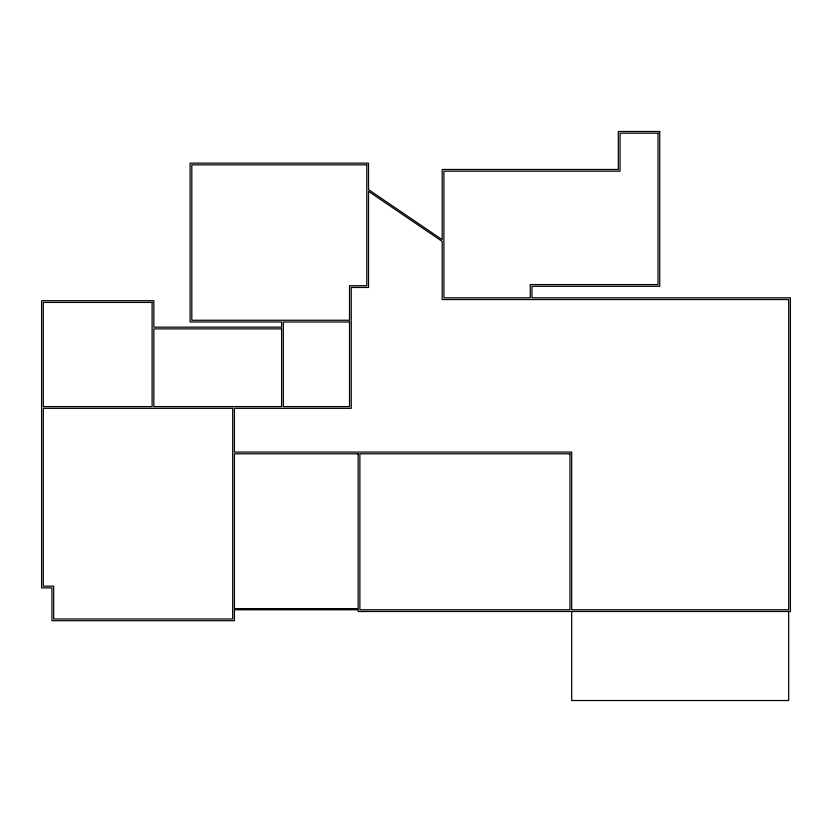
<?xml version="1.0" encoding="UTF-8"?>
<svg xmlns="http://www.w3.org/2000/svg" width="832" height="832" viewBox="0 0 832 832"><rect width="100%" height="100%" fill="white"/><g stroke="black" fill="none" stroke-linecap="round" stroke-linejoin="round"><path stroke-width="1.25" d="M788.674 611.489L788.674 700.523L571.688 700.523L571.688 611.489M659.745 131.477L618.311 131.477L618.311 169.468L442.187 169.468L442.187 239.678L368.514 189.613L368.514 163.134L190.091 163.134L190.091 321.984L281.611 321.984L281.611 327.163L153.837 327.163L153.837 300.695L41.6 300.695L41.6 587.891L51.958 587.891L51.958 620.703L234.416 620.703L234.416 609.762L358.155 609.762L358.155 611.489L790.4 611.489L790.4 297.814L531.97 297.814L531.97 286.302L659.745 286.302L659.745 131.477M658.018 133.203L620.038 133.203L620.038 171.194L443.914 171.194L443.914 297.814L530.244 297.814L530.244 284.575L658.018 284.575L658.018 133.203M366.787 164.861L191.818 164.861L191.818 320.258L349.523 320.258L349.523 285.73L366.787 285.73L366.787 164.861M368.514 287.456L351.25 287.456L351.25 408.325L234.416 408.325L234.416 452.067L571.688 452.067L571.688 609.762L788.674 609.762L788.674 299.541L442.187 299.541L442.187 241.405L368.514 191.339L368.514 287.456M152.11 302.422L43.326 302.422L43.326 406.598L152.11 406.598L152.11 302.422M349.523 321.984L283.338 321.984L283.338 406.598L349.523 406.598L349.523 321.984M281.611 328.89L153.837 328.89L153.837 406.598L281.611 406.598L281.611 328.89M232.69 408.325L43.326 408.325L43.326 586.165L53.685 586.165L53.685 618.977L232.69 618.977L232.69 408.325M358.155 453.794L234.416 453.794L234.416 608.618L358.155 608.618L358.155 453.794M569.962 453.794L359.882 453.794L359.882 609.762L569.962 609.762L569.962 453.794"/></g></svg>
